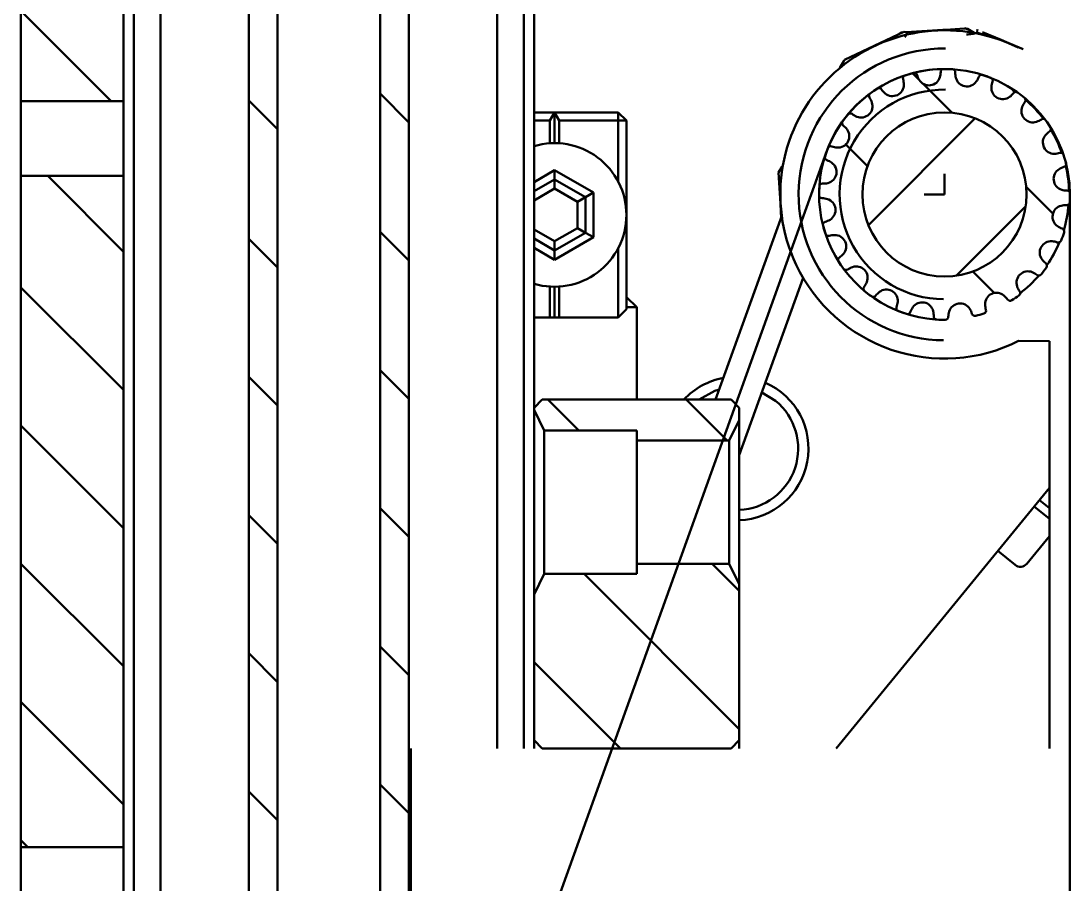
# Model space of a CAD drawing. Header units: millimetres. Extents: x -1615 to 4166, y 5 to 3174.
# Drawn here: x 724.51 to 758.58, y 2771.35 to 2799.39 of the extents above; entities that cross this region are included whole.
import ezdxf

# ---------------------------------------------------------------- set-up
doc = ezdxf.new("R2010")
doc.units = ezdxf.units.MM
doc.header["$LTSCALE"] = 0.25
doc.layers.add('Net dam', color=7, linetype='Continuous', lineweight=50)
pattern_1 = [(135.0000000000002, (54.75876342284892, 2077.517399067075), (-2.245064030267281, -2.245064030267296), [])]
pattern_2 = [(45, (54.75876342284892, 2077.517399067075), (-2.245064030267288, 2.245064030267288), [])]

msp = doc.modelspace()

# ---------------------------------------------------------------- hatches: boundary and pattern name
at = {"layer": 'Net dam'}
h = msp.add_hatch(dxfattribs=at)
h.set_pattern_fill('ANSI31', color=256, angle=90.0000000000002, style=0)
h.set_pattern_definition(pattern_1)
h.paths.add_polyline_path([(724.5064238710263, 2796.779904980388), (727.8397572043591, 2796.779904980388), (727.8397572043591, 2805.874745978173), (724.5064238710263, 2805.874745978173)], flags=0)
h = msp.add_hatch(dxfattribs=at)
h.set_pattern_fill('ANSI31', color=256, angle=90.0000000000002, style=0)
h.set_pattern_definition(pattern_1)
h.paths.add_polyline_path([(731.9064238710241, 2800.419797780767), (731.9064238710242, 2560.419797780767), (732.8397572043575, 2560.419797780767), (732.8397572043575, 2800.419797780767)], flags=0)
h = msp.add_hatch(dxfattribs=at)
h.set_pattern_fill('ANSI31', color=256, angle=90.0000000000002, style=0)
h.set_pattern_definition(pattern_1)
h.paths.add_polyline_path([(736.1730905376909, 2800.419797780767), (736.1730905376909, 2560.419797780767), (737.1064238710242, 2560.419797780767), (737.106423871024, 2800.419797780767)], flags=0)
h = msp.add_hatch(dxfattribs=at)
h.set_pattern_fill('ANSI31', color=256, style=0)
h.set_pattern_definition(pattern_2)
edge = h.paths.add_edge_path()
edge.add_line((754.527224969262, 2797.160991321133), (754.5373465960638, 2797.16091450825))
edge.add_arc((754.5064238710174, 2793.753131114096), 3.407923689931198, 89.48010398396727, 89.65027898288534)
edge = h.paths.add_edge_path()
edge.add_arc((974.1229410615323, 2792.086464456884), 4.741217569210092, 269.6263257109176, 449.6262906596586)
edge.add_arc((974.1229425115325, 2792.086464447427), 4.74121756921023, -90.37369181472559, 89.62630818527441, ccw=False)
h.paths.add_polyline_path([(854.4487807847754, 2788.253318575551), (854.4609827286333, 2788.572411733408), (854.4783001052296, 2789.07087065436), (854.493973519088, 2789.570980484764), (854.508037948141, 2790.072706098847), (854.5205283703197, 2790.576012371044), (854.531479763552, 2791.080864175391), (854.5409271057697, 2791.587226386169), (854.5489053749027, 2792.095063877838), (854.5554495488827, 2792.604341524515), (854.5605946056405, 2793.115024200431), (854.5643755231052, 2793.627076780037), (854.5668272792088, 2794.140464137437), (854.567984851881, 2794.655151146991), (854.5678832190523, 2795.171102682837), (854.566557358654, 2795.688283619388), (854.5640422486165, 2796.206658830757), (854.5603728668692, 2796.726193191448), (854.5555841913434, 2797.246851575537), (854.550086558855, 2797.735252566683), (793.0970038214023, 2798.201619146012), (793.1315732130631, 2797.51918417766), (793.1952210432557, 2796.453645549635), (793.2688506519688, 2795.390904598822), (793.3529072569298, 2794.331086110171), (793.4478360758703, 2793.27431486856), (793.5540823265192, 2792.220715658977), (793.6720912266035, 2791.170413266335), (793.8023079938512, 2790.123532475521), (793.9451778459974, 2789.080198071501), (794.0004051005305, 2788.712060447205)])
edge = h.paths.add_edge_path()
edge.add_line((974.1021414132879, 2788.678604240391), (974.0920197864871, 2788.678681053274))
edge.add_arc((974.122942511533, 2792.086464447427), 3.407923689930739, 269.4801039839749, 269.6502789828757)
h.paths.add_polyline_path([(854.4944031167381, 2789.586305681651), (854.5080379481415, 2790.072706098893), (854.52052837032, 2790.576012371011), (854.5314797635517, 2791.080864175343), (854.5409271057686, 2791.587226386177), (854.5489053749031, 2792.095063877814), (854.5554495488835, 2792.604341524503), (854.5605946056402, 2793.115024200472), (854.5643755231055, 2793.627076780002), (854.5668272792085, 2794.14046413742), (854.5679848518806, 2794.655151146933), (854.5678832190522, 2795.171102682862), (854.5665573586542, 2795.68828361935), (854.5640422486165, 2796.206658830806), (854.5626638321468, 2796.401823784599), (793.170486642731, 2796.867728152583), (793.1952210432557, 2796.453645549598), (793.268850651968, 2795.390904598807), (793.3529072569296, 2794.331086110167), (793.4478360758686, 2793.274314868586), (793.554082326518, 2792.220715659008), (793.6720912266019, 2791.170413266321), (793.8118493237107, 2790.046824727673)])
h = msp.add_hatch(dxfattribs=at)
h.set_pattern_fill('ANSI31', color=256, angle=90.0000000000002, style=0)
h.set_pattern_definition(pattern_1)
edge = h.paths.add_edge_path(flags=0)
edge.add_arc((754.5064238710175, 2793.753131114096), 4.074802067318354, 212.3910605271761, 216.3387024695949)
edge.add_arc((751.304608708097, 2791.397832590161), 0.09999999999999999, 216.3387024696152, 304.2965526326734)
edge.add_arc((751.7366072379677, 2790.764464570786), 0.6666666666666666, 109.2968894706579, 124.29655263268569, ccw=False)
edge.add_arc((751.6385698356488, 2791.044464175889), 0.3700000000000001, -22.56712648383359, 109.2968894878203, ccw=False)
edge.add_arc((751.3646187709345, 2791.158314627152), 0.6666666666666666, 322.4332103640812, 337.43287353011755, ccw=False)
edge.add_arc((751.9723118670184, 2790.690888826891), 0.1, 142.4332103641505, 230.391060527124)
edge.add_arc((754.5064238710175, 2793.753131114096), 4.074802067318354, 230.3910605271769, 234.338702469594)
edge.add_arc((752.1891439670715, 2790.523693806897), 0.1, 234.3387024696056, 322.2965526327065)
edge.add_arc((752.7957204656155, 2790.054819912133), 0.6666666666666666, 127.2968894706664, 142.2965526326919, ccw=False)
edge.add_arc((752.6159567189046, 2790.290820137725), 0.37, -4.567126483855418, 127.2968894878544, ccw=False)
edge.add_arc((752.3202320494041, 2790.314442816659), 0.6666666666666666, 340.4332103640914, 355.43287353012704, ccw=False)
edge.add_arc((753.0426250442323, 2790.05768195749), 0.09999999999999999, 160.4332103641096, 248.391060527149)
edge.add_arc((754.5064238710175, 2793.753131114096), 4.074802067318354, 248.391060527177, 252.3387024695944)
edge.add_arc((753.3005107284827, 2789.965674848075), 0.09999999999999999, 252.3387024696089, 340.2965526327226)
edge.add_arc((754.0222892617556, 2789.707191721577), 0.6666666666666666, 145.2968894706676, 160.2965526326829, ccw=False)
edge.add_arc((753.7783956986681, 2789.876091221267), 0.37, 13.432873516171298, 145.2968894878348, ccw=False)
edge.add_arc((753.4898450154674, 2789.807173775468), 0.6666666666666666, -1.566789635912528, 13.432873530130905, ccw=False)
edge.add_arc((754.2562250494981, 2789.786211399246), 0.1, 178.4332103641153, 266.391060527162)
edge.add_arc((754.5064238710175, 2793.753131114096), 4.074802067318354, 266.3910605271775, 270.3387024695936)
edge.add_arc((754.5299206703761, 2789.778398497331), 0.1, 270.338702469578, 358.2965526327738)
edge.add_arc((755.2962485266144, 2789.755608268479), 0.6666666666666666, 163.2968894706659, 178.296552632685, ccw=False)
edge.add_arc((755.012099148412, 2789.840873982445), 0.3700000000000001, 31.43287351614481, 163.2968894878545, ccw=False)
edge.add_arc((754.7589678028332, 2789.686162531684), 0.6666666666666666, 16.433210364097818, 31.432873530126926, ccw=False)
edge.add_arc((755.4943162586518, 2789.903050581845), 0.09999999999999999, 196.4332103640459, 284.3910605271799)
edge.add_arc((754.5064238710175, 2793.753131114096), 4.074802067318354, 284.3910605271765, 288.3387024695937)
edge.add_arc((755.7570305818365, 2789.980196668706), 0.1, 288.3387024695713, 376.296552632622)
edge.add_arc((756.4928942511513, 2790.195330203888), 0.6666666666666666, 181.2968894706564, 196.2965526326855, ccw=False)
edge.add_arc((756.1963035787575, 2790.188615729968), 0.37, 49.43287351616368, 181.2968894878488, ccw=False)
edge.add_arc((756.0033698305758, 2789.963254508983), 0.6666666666666666, 34.43321036407849, 49.432873530118, ccw=False)
edge.add_arc((756.6357056778531, 2790.396762472031), 0.09999999999999999, 214.4332103640915, 302.3910605270985)
edge.add_arc((754.5064238710175, 2793.753131114096), 4.074802067318354, 302.3910605271774, 306.3387024695949)
edge.add_arc((756.8617223949526, 2790.551315951176), 0.1, 306.3387024696153, 394.2965526326734)
edge.add_arc((757.4950904143278, 2790.983314481046), 0.6666666666666666, 199.2968894706619, 214.2965526326839, ccw=False)
edge.add_arc((757.2150908092251, 2790.885277078727), 0.3700000000000001, 67.43287351616641, 199.2968894878435, ccw=False)
edge.add_arc((757.1012403579613, 2790.611326014013), 0.6666666666666666, 52.43321036409168, 67.43287353013102, ccw=False)
edge.add_arc((757.5686661582224, 2791.219019110097), 0.1, 232.4332103640878, 320.3910605271241)
edge.add_arc((754.5064238710175, 2793.753131114096), 4.074802067318354, 320.3910605271769, 324.3387024695927)
edge.add_arc((757.7358611782162, 2791.43585121015), 0.09999999999999999, 324.3387024695527, 412.2965526326784)
edge.add_arc((758.204735072981, 2792.042427708694), 0.6666666666666666, 217.2968894706554, 232.2965526326832, ccw=False)
edge.add_arc((757.9687348473888, 2791.862663961983), 0.37, 85.43287351614322, 217.2968894878586, ccw=False)
edge.add_arc((757.9451121684549, 2791.566939292483), 0.6666666666666666, 70.43321036409048, 85.43287353011573, ccw=False)
edge.add_arc((758.2018730276235, 2792.289332287311), 0.09999999999999999, 250.4332103640886, 338.3910605272096)
edge.add_arc((754.5064238710175, 2793.753131114096), 4.074802067318354, 338.3910605271764, 342.3387024695929)
edge.add_arc((758.2938801370384, 2792.547217971561), 0.09999999999999999, 342.3387024695469, 430.296552632784)
edge.add_arc((758.5523632635364, 2793.268996504834), 0.6666666666666666, 235.29688947066842, 250.2965526326837, ccw=False)
edge.add_arc((758.3834637638462, 2793.025102941747), 0.37, 103.43287351615407, 235.29688948783559, ccw=False)
edge.add_arc((758.4523812096452, 2792.736552258546), 0.6666666666666666, 88.43321036407792, 103.43287353010959, ccw=False)
edge.add_arc((758.4733435858678, 2793.502932292577), 0.09999999999999999, 268.4332103641161, 356.3910605271011)
edge.add_arc((754.5064238710175, 2793.753131114096), 4.074802067318354, 356.3910605271759, 360.3387024695936)
edge.add_arc((758.4811564877829, 2793.776627913455), 0.1, 0.3387024695768332, 88.29655263270789)
edge.add_arc((758.5039467166349, 2794.542955769693), 0.6666666666666666, 253.2968894706695, 268.2965526326858, ccw=False)
edge.add_arc((758.4186810026682, 2794.25880639149), 0.3700000000000001, 121.43287351615979, 253.2968894878435, ccw=False)
edge.add_arc((758.5733924534294, 2794.005675045912), 0.6666666666666666, 106.43321036408841, 121.43287353011851, ccw=False)
edge.add_arc((758.3565044032678, 2794.741023501731), 0.09999999999999999, 286.4332103641084, 374.3910605272269)
edge.add_arc((754.5064238710175, 2793.753131114096), 4.074802067318354, 14.39106052717719, 18.3387024695919)
edge.add_arc((758.2793583164079, 2795.003737824915), 0.1, 18.33870246959097, 106.2965526325847)
edge.add_arc((758.0642247812249, 2795.73960149423), 0.6666666666666666, 271.2968894706759, 286.29655263270706, ccw=False)
edge.add_arc((758.070939255146, 2795.443010821836), 0.37, 139.4328735161618, 271.2968894878492, ccw=False)
edge.add_arc((758.2963004761306, 2795.250077073654), 0.6666666666666666, 124.433210364073, 139.432873530118, ccw=False)
edge.add_arc((757.8627925130827, 2795.882412920932), 0.09999999999999999, 304.4332103640577, 392.3910605271885)
edge.add_arc((754.5064238710175, 2793.753131114096), 4.074802067318354, 32.39106052717663, 36.33870246959282)
edge.add_arc((757.7082390339381, 2796.108429638031), 0.1, 36.33870246961443, 124.2965526326897)
edge.add_arc((757.2762405040673, 2796.741797657406), 0.6666666666666666, 289.29688947066194, 304.2965526326839, ccw=False)
edge.add_arc((757.3742779063863, 2796.461798052303), 0.3700000000000001, 157.4328735161502, 289.2968894878327, ccw=False)
edge.add_arc((757.6482289711005, 2796.34794760104), 0.6666666666666666, 142.4332103640899, 157.432873530122, ccw=False)
edge.add_arc((757.0405358750166, 2796.815373401301), 0.1, 322.4332103640481, 410.3910605271328)
edge.add_arc((754.5064238710175, 2793.753131114096), 4.074802067318354, 50.3910605271763, 54.33870246959187)
edge.add_arc((756.8237037749635, 2796.982568421295), 0.09999999999999999, 54.33870246949896, 142.296552632769)
edge.add_arc((756.2171272764194, 2797.451442316059), 0.6666666666666666, 307.29688947066313, 322.2965526326832, ccw=False)
edge.add_arc((756.3968910231306, 2797.215442090467), 0.37, 175.432873516165, 307.2968894878199, ccw=False)
edge.add_arc((756.692615692631, 2797.191819411533), 0.6666666666666666, 160.4332103640814, 175.4328735301173, ccw=False)
edge.add_arc((755.9702226978028, 2797.448580270702), 0.1, 340.433210364049, 428.3910605271249)
edge.add_arc((754.5064238710175, 2793.753131114096), 4.074802067318354, 68.39106052717555, 72.33870246959357)
edge.add_arc((755.7123370135523, 2797.540587380117), 0.09999999999999999, 72.33870246954608, 160.2965526327612)
edge.add_arc((754.9905584802796, 2797.799070506615), 0.6666666666666666, 325.2968894706573, 340.2965526326804, ccw=False)
edge.add_arc((755.2344520433668, 2797.630171006925), 0.37, 193.432873516159, 325.29688948784565, ccw=False)
edge.add_arc((755.5230027265678, 2797.699088452724), 0.6666666666666666, 178.433210364078, 193.4328735301081, ccw=False)
edge.add_arc((754.756622692537, 2797.720050828946), 0.09999999999999999, 358.4332103641162, 446.3910605271012)
edge.add_arc((754.5064238710175, 2793.753131114096), 4.074802067318354, 86.39106052717507, 90.33870246959434)
edge.add_arc((754.482927071659, 2797.727863730861), 0.1, 90.3387024696416, 178.2965526327118)
edge.add_arc((753.7165992154207, 2797.750653959713), 0.6666666666666666, 343.2968894706695, 358.29655263267546, ccw=False)
edge.add_arc((754.0007485936233, 2797.665388245747), 0.3700000000000001, 211.4328735161514, 343.2968894878385, ccw=False)
edge.add_arc((754.2538799392019, 2797.820099696508), 0.6666666666666666, 196.4332103640959, 211.4328735301193, ccw=False)
edge.add_arc((753.5185314833832, 2797.603211646346), 0.1, 16.43321036404513, 104.3910605270999)
edge.add_arc((754.5064238710175, 2793.753131114096), 4.074802067318354, 104.3910605271757, 108.3387024695934)
edge.add_arc((753.2558171601985, 2797.526065559487), 0.1, 108.3387024695291, 196.2965526326846)
edge.add_arc((752.5199534908837, 2797.310932024303), 0.6666666666666666, 1.2968894706651213, 16.2965526326941, ccw=False)
edge.add_arc((752.8165441632776, 2797.317646498224), 0.37, -130.56712648387452, 1.2968894878479773, ccw=False)
edge.add_arc((753.0094779114593, 2797.543007719209), 0.6666666666666666, 214.4332103640874, 229.4328735301039, ccw=False)
edge.add_arc((752.3771420641822, 2797.109499756161), 0.09999999999999999, 34.43321036411064, 122.3910605272078)
edge.add_arc((754.5064238710175, 2793.753131114096), 4.074802067318354, 122.3910605271766, 126.3387024695951)
edge.add_arc((752.1511253470826, 2796.954946277016), 0.1, 126.3387024697055, 214.2965526326905)
edge.add_arc((751.5177573277072, 2796.522947747146), 0.6666666666666666, 19.296889470657902, 34.29655263267762, ccw=False)
edge.add_arc((751.7977569328099, 2796.620985149465), 0.3700000000000001, -112.56712648384041, 19.296889487836893, ccw=False)
edge.add_arc((751.9116073840739, 2796.894936214179), 0.6666666666666666, 232.433210364077, 247.43287353011, ccw=False)
edge.add_arc((751.4441815838127, 2796.287243118095), 0.1, 52.4332103640989, 140.3910605271735)
edge.add_arc((754.5064238710175, 2793.753131114096), 4.074802067318354, 140.3910605271773, 144.3387024695919)
edge.add_arc((751.276986563819, 2796.070411018042), 0.1, 144.3387024695369, 232.2965526326269)
edge.add_arc((750.8081126690543, 2795.463834519498), 0.6666666666666666, 37.29688947066052, 52.29655263269012, ccw=False)
edge.add_arc((751.0441128946462, 2795.643598266209), 0.37, -94.56712648383501, 37.2968894878191, ccw=False)
edge.add_arc((751.0677355735801, 2795.939322935709), 0.6666666666666666, 250.4332103641033, 265.43287353012624, ccw=False)
edge.add_arc((750.8109747144115, 2795.216929940882), 0.1, 70.43321036396503, 158.3910605272693)
edge.add_arc((754.5064238710175, 2793.753131114096), 4.074802067318354, 158.3910605271776, 162.3387024695921)
edge.add_arc((750.7189676049968, 2794.959044256631), 0.09999999999999999, 162.3387024695038, 250.2965526326613)
edge.add_arc((750.4604844784986, 2794.237265723358), 0.6666666666666666, 55.29688947066211, 70.29655263268552, ccw=False)
edge.add_arc((750.6293839781889, 2794.481159286445), 0.37, -76.56712648384593, 55.29688948784491, ccw=False)
edge.add_arc((750.5604665323898, 2794.769709969646), 0.6666666666666666, 268.4332103640785, 283.4328735301199, ccw=False)
edge.add_arc((750.5395041561671, 2794.003329935616), 0.1, 88.4332103641153, 176.3910605271612)
edge.add_arc((754.5064238710175, 2793.753131114096), 4.074802067318354, 176.3910605271767, 180.3387024695967)
edge.add_arc((750.5316912542521, 2793.729634314737), 0.1, 180.3387024696432, 268.2965526327738)
edge.add_arc((750.5089010254002, 2792.963306458499), 0.6666666666666666, 73.2968894706687, 88.29655263268472, ccw=False)
edge.add_arc((750.5941667393669, 2793.247455836702), 0.3700000000000001, -58.567126483840184, 73.29688948784269, ccw=False)
edge.add_arc((750.4394552886057, 2793.50058718228), 0.6666666666666666, 286.4332103640771, 301.4328735301244, ccw=False)
edge.add_arc((750.6563433387673, 2792.765238726462), 0.09999999999999999, 106.4332103641885, 194.3910605271638)
edge.add_arc((754.5064238710175, 2793.753131114096), 4.074802067318354, 194.391060527178, 198.3387024695942)
edge.add_arc((750.7334894256271, 2792.502524403277), 0.1, 198.3387024695504, 286.2965526327471)
edge.add_arc((750.9486229608101, 2791.766660733962), 0.6666666666666666, 91.2968894706749, 106.29655263268481, ccw=False)
edge.add_arc((750.9419084868892, 2792.063251406356), 0.37, -40.56712648386309, 91.29688948788322, ccw=False)
edge.add_arc((750.7165472659044, 2792.256185154538), 0.6666666666666666, 304.43321036409293, 319.4328735301177, ccw=False)
edge.add_arc((751.1500552289524, 2791.623849307261), 0.09999999999999999, 124.4332103640201, 212.3910605271334)
edge = h.paths.add_edge_path(flags=0)
edge.add_arc((754.5064238710261, 2793.7531311141), 2.666666666666667, 0, 360)
h = msp.add_hatch(dxfattribs=at)
h.set_pattern_fill('ANSI31', color=256, style=0)
h.set_pattern_definition(pattern_2)
edge = h.paths.add_edge_path(flags=0)
edge.add_arc((754.5064238710261, 2793.7531311141), 2.666666666666667, 0, 360)
h = msp.add_hatch(dxfattribs=at)
h.set_pattern_fill('ANSI31', color=256, angle=90.0000000000002, style=0)
h.set_pattern_definition(pattern_1)
h.paths.add_polyline_path([(724.5064238710262, 2772.54553559519), (727.839757204359, 2772.54553559519), (727.8397572043591, 2794.356468041869), (724.5064238710263, 2794.356468041869)], flags=0)
h = msp.add_hatch(dxfattribs=at)
h.set_pattern_fill('ANSI31', color=256, angle=90.0000000000002, style=0)
h.set_pattern_definition(pattern_1)
h.paths.add_polyline_path([(741.1730905376908, 2786.819797780835), (741.1730905376908, 2786.753131114097), (741.4982455967237, 2786.086464447434), (744.506423871024, 2786.086464447434), (744.506423871024, 2785.753131114101), (747.5146021453251, 2785.753131114101), (747.8397572043575, 2786.419797780726), (747.8397572043575, 2786.819797780797), (747.5730905377577, 2787.086464447434), (741.4397572043284, 2787.086464447434)], flags=0)
h = msp.add_hatch(dxfattribs=at)
h.set_pattern_fill('ANSI31', color=256, angle=90.0000000000002, style=0)
h.set_pattern_definition(pattern_1)
h.paths.add_polyline_path([(744.506423871024, 2781.419797780767), (741.4982455967237, 2781.419797780767), (741.1730905376908, 2780.753131114104), (741.1730905376908, 2776.0197977807), (741.4397572043284, 2775.753131114101), (747.5730905377577, 2775.753131114101), (747.8397572043575, 2776.019797780738), (747.8397572043575, 2781.086464447475), (747.5146021453251, 2781.753131114101), (744.506423871024, 2781.753131114101)], flags=0)

# ---------------------------------------------------------------- linework, layer by layer
for p, q in [((724.5064238710265, 2796.779904980388), (724.5064238710265, 2805.874745978173)), ((727.8397572043592, 2796.779904980388), (727.8397572043592, 2805.874745978173)), ((728.173090537691, 2800.419797780767), (728.173090537691, 2560.419797780767)), ((729.0397572043577, 2800.419797780767), (729.0397572043577, 2560.419797780767)), ((731.9064238710243, 2560.419797780767), (731.9064238710243, 2800.419797780767)), ((732.8397572043576, 2560.419797780767), (732.8397572043576, 2800.419797780767)), ((736.173090537691, 2800.419797780767), (736.173090537691, 2560.419797780767)), ((737.1064238710242, 2800.419797780767), (737.1064238710243, 2560.419797780767)), ((739.973090537691, 2800.419797780767), (739.973090537691, 2775.753131114101)), ((740.8397572043576, 2800.419797780767), (740.8397572043576, 2775.753131114101)), ((741.173090537691, 2800.419797780767), (741.173090537691, 2786.819797780835)), ((753.1831014592811, 2799.034449024311), (751.2569504742949, 2798.121291662799)), ((753.299775460046, 2799.014641527352), (753.1831014592811, 2799.034449024311)), ((754.4534406832191, 2799.100451340591), (753.2608975126946, 2799.021241753785)), ((754.4534406832191, 2799.100451340591), (754.6980243357041, 2799.116696765113)), ((754.6980243357041, 2799.116696765113), (755.1566592433549, 2799.14715963004)), ((755.1566592433549, 2799.14715963004), (755.1881351429764, 2799.149250282269)), ((755.2936976857891, 2799.102148197795), (755.1774737642841, 2799.160029219162)), ((755.4680593325432, 2798.999053500532), (755.2504952761531, 2799.130814739045)), ((755.5593065080649, 2799.094941596289), (755.5455603418256, 2799.091881123901)), ((755.5995146926882, 2799.078329326923), (755.5463867087075, 2799.088169482333)), ((755.5771179051133, 2799.042615999555), (755.5547987867906, 2798.988595010038)), ((755.5995146926882, 2799.078329326923), (755.5593065080649, 2799.094941596289)), ((753.0882567720257, 2799.009774829929), (753.0267598945161, 2798.960329990079)), ((753.1380286198483, 2799.013080712347), (753.0882567720257, 2799.009774829929)), ((753.2151232549522, 2798.863917006765), (753.3124852488818, 2799.005809624945)), ((753.2982801152151, 2799.005833354149), (753.3111212308412, 2799.006742933847)), ((755.7380812861501, 2799.021079650051), (756.3411120525041, 2798.771933620943)), ((756.3411120525041, 2798.771933620943), (756.6005775141477, 2798.664733801249)), ((757.0589228040849, 2798.475365504679), (756.6005775141477, 2798.664733801249)), ((751.2360045639355, 2798.086430201467), (751.1102337340875, 2797.865349128725)), ((751.2569504742949, 2798.121291662799), (751.237293984902, 2798.085696662666)), ((751.2855314956521, 2798.147526110322), (751.2726993393949, 2798.128757947653)), ((724.5064238710265, 2794.356468041869), (724.5064238710265, 2796.779904980388)), ((727.8397572043592, 2796.779904980388), (724.5064238710265, 2796.779904980388)), ((727.8397572043592, 2794.356468041869), (727.8397572043592, 2796.779904980388)), ((741.1730905376919, 2796.419797780766), (741.8397572043604, 2796.419797780766)), ((741.8397572043604, 2796.419797780766), (741.6857971325765, 2796.153131114128)), ((741.8397572043604, 2796.419797780766), (741.8397572043604, 2795.419797780766)), ((741.9937172761443, 2796.153131114128), (741.8397572043604, 2796.419797780766)), ((741.8397572043604, 2796.419797780766), (743.906423871056, 2796.419797780766)), ((743.906423871056, 2796.153131114128), (743.906423871056, 2796.419797780766)), ((744.1730905376936, 2796.153131114128), (743.906423871056, 2796.419797780766)), ((741.6857971325765, 2796.153131114128), (741.1730905376913, 2796.153131114128)), ((741.6857971325765, 2796.153131114128), (741.6857971325765, 2795.414712875058)), ((741.9937172761443, 2796.153131114128), (741.9937172761443, 2795.414712875058)), ((743.906423871056, 2796.153131114128), (741.9937172761443, 2796.153131114128)), ((743.906423871056, 2794.169669567995), (743.906423871056, 2796.153131114128)), ((743.906423871056, 2796.153131114128), (744.1730905376936, 2796.153131114128)), ((744.1730905376936, 2796.153131114128), (744.1730905376935, 2790.019797780737)), ((750.6718016189778, 2795.131421385355), (730.535282847647, 2739.108430750236)), ((749.2274821194453, 2794.660245025381), (749.1083941339879, 2794.463607034758)), ((749.2351651118911, 2794.655592048153), (749.2390007785178, 2794.655529224631)), ((724.5064238710265, 2794.356468041869), (727.8397572043592, 2794.356468041869)), ((724.5064238710263, 2772.54553559519), (724.5064238710265, 2794.356468041869)), ((727.8397572043591, 2772.54553559519), (727.8397572043592, 2794.356468041869)), ((741.1730905376913, 2794.156486946272), (741.8397572043602, 2794.541387125733)), ((741.8397572043602, 2794.541387125733), (743.0997572043104, 2793.813925786583)), ((741.8397572043602, 2794.241164985812), (741.8397572043602, 2794.541387125733)), ((749.1083941339879, 2794.463607034758), (749.1751122427582, 2793.459129820693)), ((754.5064238710333, 2793.753131114101), (754.5064238710333, 2794.419797780767)), ((741.8397572043602, 2794.241164985812), (741.1730905376913, 2793.856264806351)), ((741.8397572043602, 2793.940942845891), (741.1730905376913, 2793.55604266643)), ((742.8397572043602, 2793.663814716622), (741.8397572043602, 2794.241164985812)), ((741.8397572043602, 2794.241164985812), (741.8397572043602, 2793.940942845891)), ((742.57975720441, 2793.513703646662), (741.8397572043602, 2793.940942845891)), ((742.8397572043602, 2793.663814716622), (742.57975720441, 2793.513703646662)), ((742.8397572043602, 2793.663814716622), (743.0997572043104, 2793.813925786583)), ((742.8397572043602, 2792.509114178243), (742.8397572043602, 2793.663814716622)), ((743.0997572043104, 2793.813925786583), (743.0997572043104, 2792.359003108282)), ((754.5064238710333, 2793.753131114101), (753.8397572043668, 2793.753131114101)), ((758.581225938352, 2737.593621707649), (758.581225938352, 2793.753131114092)), ((742.57975720441, 2792.659225248203), (742.57975720441, 2793.513703646662)), ((749.1937181045264, 2793.179008509408), (749.1751122427582, 2793.459129820693)), ((747.0719698475514, 2787.086464447434), (749.2185189424005, 2793.058504659755)), ((749.1937181045264, 2793.179008509408), (749.2130797508241, 2793.043371965658)), ((749.2045962874953, 2793.015231581224), (749.1937181045264, 2793.179008509408)), ((741.1730905376913, 2792.616886228435), (741.8397572043602, 2792.231986048974)), ((741.8397572043602, 2792.231986048974), (742.57975720441, 2792.659225248203)), ((742.8397572043602, 2792.509114178243), (742.57975720441, 2792.659225248203)), ((741.1730905376913, 2792.316664088514), (741.8397572043602, 2791.931763909053)), ((741.8397572043602, 2791.931763909053), (742.8397572043602, 2792.509114178243)), ((743.0997572043104, 2792.359003108282), (741.8397572043602, 2791.631541769132)), ((741.8397572043602, 2792.231986048974), (741.8397572043602, 2791.931763909053)), ((743.0997572043104, 2792.359003108282), (742.8397572043602, 2792.509114178243)), ((741.8397572043602, 2791.631541769132), (741.1730905376913, 2792.016441948593)), ((741.8397572043602, 2791.631541769132), (741.8397572043602, 2791.931763909053)), ((743.9064238710558, 2789.753131114099), (743.9064238710558, 2792.00325932687)), ((747.8397572043576, 2785.28077073127), (749.9116873674255, 2791.045209234286)), ((741.6857971325763, 2790.758216019807), (741.6857971325763, 2789.753131114099)), ((741.8397572043602, 2790.753131114099), (741.8397572043602, 2789.753131114099)), ((741.9937172761441, 2790.758216019807), (741.9937172761441, 2789.753131114099)), ((744.506423871025, 2790.086464447434), (744.1730905376917, 2790.419797780767)), ((743.9064238710558, 2789.753131114099), (744.1730905376935, 2790.019797780737)), ((744.506423871025, 2790.086464447434), (744.1730905376936, 2790.086464447434)), ((744.506423871025, 2787.086464447434), (744.506423871025, 2790.086464447434)), ((741.1730905376913, 2789.753131114099), (741.6857971325763, 2789.753131114099)), ((741.6857971325763, 2789.753131114099), (741.8397572043602, 2789.753131114099)), ((741.8397572043602, 2789.753131114099), (741.9937172761441, 2789.753131114099)), ((741.9937172761441, 2789.753131114099), (743.9064238710558, 2789.753131114099)), ((756.9122804731775, 2788.993267833204), (757.914387307633, 2788.985662858552)), ((757.914387307633, 2788.985916727965), (757.914387307633, 2775.753131114101)), ((749.0183630221273, 2787.045501187672), (748.5731511431376, 2787.321189049386)), ((741.4397572043285, 2787.086464447434), (741.1730905376909, 2786.819797780835)), ((741.1730905376909, 2786.819797780835), (741.1730905376909, 2786.753131114097)), ((747.5730905377579, 2787.086464447434), (741.4397572043285, 2787.086464447434)), ((747.8397572043576, 2786.819797780797), (747.5730905377579, 2787.086464447434)), ((747.8397572043576, 2786.819797780797), (747.8397572043576, 2786.419797780726)), ((741.1730905376909, 2786.753131114097), (741.4982455967238, 2786.086464447434)), ((741.1730905376909, 2785.360060553186), (741.1730905376909, 2786.753131114097)), ((747.5146021453253, 2785.753131114101), (747.8397572043576, 2786.419797780726)), ((747.8397572043576, 2786.419797780726), (747.8397572043576, 2781.086464447475)), ((741.4982455967238, 2786.086464447434), (741.4982455967238, 2781.419797780767)), ((744.5064238710243, 2786.086464447434), (741.4982455967238, 2786.086464447434)), ((744.5064238710243, 2785.753131114101), (744.5064238710243, 2786.086464447434)), ((747.5146021453253, 2785.753131114101), (744.5064238710243, 2785.753131114101)), ((744.5064238710243, 2785.753131114101), (744.5064238710243, 2781.753131114101)), ((747.5146021453253, 2781.753131114101), (747.5146021453253, 2785.753131114101)), ((741.1730905376909, 2785.360060553186), (741.1730905376909, 2782.146201675014)), ((757.914387307633, 2784.214716055145), (750.9912723558692, 2775.753131114101)), ((757.5920321573478, 2783.820726427019), (757.914387307633, 2783.556981304041)), ((757.914387307633, 2783.212431718574), (757.4231687466402, 2783.614337813931)), ((757.1754038907004, 2781.749757001002), (757.914387307633, 2782.652958955031)), ((741.1730905376909, 2780.753131114104), (741.1730905376909, 2782.146201675014)), ((756.8001518668442, 2781.712231798616), (756.2411248714933, 2782.169617522085)), ((744.5064238710243, 2781.419797780767), (744.5064238710243, 2781.753131114101)), ((744.5064238710243, 2781.753131114101), (747.5146021453253, 2781.753131114101)), ((747.8397572043576, 2781.086464447475), (747.5146021453253, 2781.753131114101)), ((741.4982455967238, 2781.419797780767), (741.1730905376909, 2780.753131114104)), ((741.4982455967238, 2781.419797780767), (744.5064238710243, 2781.419797780767)), ((747.8397572043576, 2781.086464447475), (747.8397572043576, 2776.019797780738)), ((741.1730905376909, 2780.753131114104), (741.1730905376909, 2776.0197977807)), ((741.1730905376909, 2776.0197977807), (741.4397572043285, 2775.753131114101)), ((741.1730905376909, 2775.753131114101), (741.1730905376909, 2776.0197977807)), ((747.5730905377579, 2775.753131114101), (747.8397572043576, 2776.019797780738)), ((747.8397572043576, 2776.019797780738), (747.8397572043576, 2775.753131114101)), ((737.173090537691, 2770.419797780767), (737.173090537691, 2775.753131114101)), ((747.5730905377579, 2775.753131114101), (741.4397572043285, 2775.753131114101)), ((724.5064238710262, 2770.12209865667), (724.5064238710263, 2772.54553559519)), ((727.8397572043591, 2772.54553559519), (724.5064238710263, 2772.54553559519)), ((727.839757204359, 2770.12209865667), (727.8397572043591, 2772.54553559519))]:
    msp.add_line(p, q, dxfattribs=at)
at = {"layer": 'Net dam', "flags": 128}
for points in [[(756.7097560545448, 2797.144428123468), (756.7169259044252, 2797.139759064881), (756.8047804925469, 2797.080761646023)], [(747.190880443466, 2787.41729259489), (747.044591866761, 2787.368343914467), (746.5371993533278, 2787.086464447434)]]:
    msp.add_lwpolyline(points, dxfattribs=at)
at = {"layer": 'Net dam'}
msp.add_circle((754.5064238710263, 2793.7531311141), 2.666666666666762, dxfattribs=at)
for centre, radius, start, end in [((754.5064238710263, 2793.7531311141), 5.333333333314347, 63.413154619034, 205.364881498397), ((754.5064238710177, 2793.753131114096), 4.741217569209662, 89.6263081852697, 269.6263081852697), ((754.5064238710333, 2793.753131114101), 4.074802067318381, 89.56519148342028, 269.5651914834268), ((754.5064238710174, 2793.753131114096), 4.074802067318382, 89.56519148342028, 269.5651914834268), ((754.5064238710336, 2793.753131114091), 4.074802067318387, 0, 160.2298818179194), ((754.5064238710177, 2793.753131114096), 4.074802067318373, 104.3910605271756, 108.3387024695889), ((753.5185314833833, 2797.603211646346), 0.1000000000000368, 16.43321036405066, 104.3910605270997), ((753.7165992154208, 2797.750653959713), 0.6666666666667772, 343.2968894706707, 358.2965526326692), ((754.4829270716591, 2797.727863730861), 0.100000000000121, 90.33870246964204, 178.2965526327215), ((754.5064238710177, 2793.753131114096), 4.074802067318354, 86.39106052717749, 90.33870246959644), ((754.7566226925372, 2797.720050828946), 0.1000000000000437, 358.4332103641144, 86.39106052716448), ((755.5230027265679, 2797.699088452724), 0.6666666666667614, 178.4332103640884, 193.4328735301096), ((752.8165441632779, 2797.317646498224), 0.3699999999999894, 229.4328735161297, 1.296889487850526), ((753.2558171601987, 2797.526065559486), 0.1000000000001432, 108.3387024695704, 196.2965526326157), ((752.5199534908838, 2797.310932024303), 0.6666666666667571, 1.296889470675912, 16.29655263269624), ((754.253879939202, 2797.820099696508), 0.6666666666666512, 196.4332103641043, 211.4328735301194), ((754.0007485936234, 2797.665388245747), 0.3700000000000409, 211.4328735161584, 343.2968894878618), ((755.234452043367, 2797.630171006925), 0.3700000000000355, 193.4328735161542, 325.2968894878419), ((754.9905584802797, 2797.799070506615), 0.666666666666664, 325.2968894706621, 340.2965526326907), ((755.7123370135524, 2797.540587380117), 0.1000000000000017, 72.33870246948007, 160.2965526326929), ((754.5064238710177, 2793.753131114096), 4.074802067318304, 68.39106052717844, 72.33870246959516), ((755.970222697803, 2797.448580270702), 0.09999999999992903, 340.4332103640872, 68.39106052726676), ((756.6926156926311, 2797.191819411533), 0.6666666666667463, 160.4332103640872, 175.432873530114), ((754.5064238710177, 2793.753131114096), 3.407923689931312, 89.48010398397076, 269.4801039839708), ((752.1511253470826, 2796.954946277016), 0.09999999999999937, 126.3387024696012, 214.2965526327371), ((754.5064238710177, 2793.753131114096), 4.074802067318304, 122.3910605271722, 126.3387024695959), ((752.3771420641822, 2797.109499756161), 0.1000000000000779, 34.43321036413889, 122.3910605270673), ((753.0094779114594, 2797.543007719209), 0.6666666666666639, 214.4332103640812, 229.4328735301089), ((756.3968910231307, 2797.215442090467), 0.3700000000000037, 175.4328735161561, 307.2968894878372), ((756.2171272764197, 2797.451442316059), 0.6666666666667511, 307.2968894706665, 322.2965526326935), ((756.8237037749636, 2796.982568421295), 0.1000000000000673, 54.33870246949966, 142.2965526327301), ((754.5064238710177, 2793.753131114096), 4.074802067318408, 50.3910605271752, 54.33870246959354), ((751.7977569328101, 2796.620985149465), 0.3700000000000918, 247.4328735161595, 19.29688948784489), ((751.5177573277073, 2796.522947747146), 0.6666666666668094, 19.29688947064748, 34.29655263267939), ((757.6482289711006, 2796.34794760104), 0.6666666666666126, 142.433210364083, 157.4328735301301), ((757.0405358750169, 2796.815373401301), 0.1000000000001052, 322.4332103640504, 50.39106052718022), ((754.5064238710263, 2793.7531311141), 4.044201789806523, 37.36760286850163, 49.36216012834449), ((754.5064238710177, 2793.753131114096), 4.074802067318341, 140.3910605271652, 144.3387024695988), ((751.4441815838128, 2796.287243118095), 0.1000000000000358, 52.43321036410128, 140.3910605271285), ((751.911607384074, 2796.894936214179), 0.6666666666665751, 232.4332103640699, 247.4328735301131), ((757.3742779063864, 2796.461798052303), 0.3700000000001001, 157.432873516163, 289.2968894878221), ((751.276986563819, 2796.070411018042), 0.1000000000000673, 144.3387024695012, 232.2965526326415), ((750.8081126690544, 2795.463834519498), 0.6666666666666324, 37.29688947066769, 52.29655263268834), ((757.2762405040675, 2796.741797657406), 0.6666666666667397, 289.2968894706641, 304.2965526326921), ((757.7082390339382, 2796.108429638031), 0.1000000000000933, 36.33870246961551, 124.2965526326921), ((754.5064238710177, 2793.753131114096), 4.074802067318401, 32.39106052717019, 36.33870246958681), ((751.0441128946464, 2795.643598266209), 0.3700000000000037, 265.4328735161626, 37.29688948783988), ((758.0709392551461, 2795.443010821836), 0.3700000000001005, 139.4328735161424, 271.296889487831), ((758.2963004761308, 2795.250077073654), 0.6666666666667281, 124.4332103640939, 139.432873530123), ((757.8627925130828, 2795.882412920932), 0.09999999999997626, 304.4332103640215, 32.39106052710176), ((754.5064238710263, 2793.7531311141), 4.04420178980648, 19.36760286846781, 31.36216012831139), ((741.8397572043602, 2793.086464447432), 2.333333333333356, 0, 106.6015495990808), ((750.8109747144116, 2795.216929940882), 0.1000000000000149, 70.43321036404386, 158.3910605272135), ((751.0677355735803, 2795.939322935709), 0.6666666666665263, 250.4332103640894, 265.4328735301275), ((750.7189676049969, 2794.959044256631), 0.1000000000000755, 162.3387024695788, 250.2965526326639), ((754.5064238710177, 2793.753131114096), 4.074802067318378, 158.3910605271869, 162.3387024696056), ((758.0642247812251, 2795.73960149423), 0.6666666666667544, 271.2968894706563, 286.2965526326838), ((758.279358316408, 2795.003737824915), 0.1000000000001432, 18.3387024695827, 106.296552632665), ((754.5064238710177, 2793.753131114096), 4.074802067318445, 14.39106052717719, 18.33870246958475), ((750.4604844784986, 2794.237265723358), 0.6666666666666836, 55.29688947064926, 70.29655263267621), ((750.629383978189, 2794.481159286445), 0.3699999999999813, 283.4328735161557, 55.2968894878419), ((758.5733924534296, 2794.005675045912), 0.6666666666666834, 106.4332103641062, 121.4328735301305), ((758.356504403268, 2794.741023501731), 0.1000000000000046, 286.4332103639863, 14.39106052717719), ((754.5064238710263, 2793.7531311141), 4.04420178980648, 1.367602868427619, 13.36216012825701), ((758.4186810026683, 2794.25880639149), 0.3700000000000735, 121.432873516155, 253.2968894878413), ((754.5064238710177, 2793.753131114096), 4.074802067318355, 176.3910605271637, 180.3387024695899), ((750.5395041561674, 2794.003329935616), 0.1000000000000518, 88.4332103641797, 176.3910605271637), ((750.5604665323899, 2794.769709969646), 0.6666666666666773, 268.4332103640821, 283.4328735301223), ((750.5316912542523, 2793.729634314737), 0.1000000000000073, 180.338702469642, 268.2965526327087), ((750.5089010254003, 2792.963306458499), 0.6666666666667772, 73.29688947067261, 88.29655263268914), ((750.5941667393671, 2793.247455836702), 0.3700000000000409, 301.4328735161494, 73.29688948785376), ((758.5039467166351, 2794.542955769693), 0.6666666666667009, 253.2968894706601, 268.2965526326761), ((758.481156487783, 2793.776627913455), 0.1000000000000066, 0.338702469589899, 88.29655263270867), ((754.5064238710177, 2793.753131114096), 4.074802067318354, 356.3910605271636, 0.338702469589899), ((758.3834637638464, 2793.025102941747), 0.3700000000001002, 103.4328735161748, 235.2968894878365), ((758.4523812096454, 2792.736552258546), 0.6666666666667382, 88.43321036408854, 103.432873530116), ((754.5064238710263, 2793.7531311141), 4.044201789806495, 343.3676028684318, 355.3621601282056), ((758.4733435858681, 2793.502932292577), 0.09999999999994441, 268.4332103640495, 356.3910605271636), ((741.8397572043602, 2793.086464447432), 2.333333333333258, 253.3984504009192, 0), ((750.4394552886058, 2793.50058718228), 0.6666666666666462, 286.4332103640874, 301.4328735301305), ((750.6563433387674, 2792.765238726462), 0.1000000000000016, 106.4332103641249, 194.3910605271503), ((754.5064238710177, 2793.753131114096), 4.074802067318373, 194.3910605271772, 198.3387024695847), ((758.5523632635366, 2793.268996504834), 0.666666666666771, 235.2968894706748, 250.2965526326824), ((758.2938801370385, 2792.547217971561), 0.09999999999996721, 342.3387024695519, 70.29655263275859), ((750.7334894256273, 2792.502524403277), 0.1000000000000006, 198.3387024695292, 286.2965526326838), ((750.9486229608102, 2791.766660733962), 0.6666666666666434, 91.29688947066926, 106.2965526326837), ((750.9419084868892, 2792.063251406356), 0.3700000000000343, 319.4328735161424, 91.29688948785054), ((757.9687348473889, 2791.862663961983), 0.3699999999999132, 85.43287351614312, 217.2968894878646), ((757.945112168455, 2791.566939292483), 0.6666666666667083, 70.43321036409556, 85.43287353011456), ((758.2018730276237, 2792.289332287311), 0.09999999999990779, 250.4332103640254, 338.3910605271869), ((754.5064238710177, 2793.753131114096), 4.074802067318412, 338.3910605271869, 342.3387024696057), ((754.5064238710263, 2793.7531311141), 4.044201789806483, 325.3676028684159, 337.3621601281487), ((751.1500552289526, 2791.623849307261), 0.1000000000000372, 124.4332103641624, 212.3910605271632), ((754.5064238710177, 2793.753131114096), 4.07480206731842, 212.3910605271702, 216.3387024695868), ((750.7165472659045, 2792.256185154538), 0.6666666666666817, 304.4332103640738, 319.432873530123), ((758.2047350729811, 2792.042427708694), 0.6666666666667019, 217.2968894706677, 232.2965526326832), ((754.5064238710263, 2793.7531311141), 5.333333333314347, 205.364881498397, 296.8141595896336), ((751.3046087080971, 2791.397832590161), 0.1000000000000398, 216.3387024696155, 304.2965526326667), ((751.7366072379677, 2790.764464570786), 0.6666666666667407, 109.2968894706432, 124.296552632672), ((751.638569835649, 2791.044464175889), 0.3700000000000918, 337.4328735161655, 109.2968894878431), ((757.2150908092252, 2790.885277078727), 0.3700000000001001, 67.43287351615349, 199.2968894878449), ((757.1012403579613, 2790.611326014013), 0.6666666666667612, 52.43321036409095, 67.43287353011306), ((754.5064238710177, 2793.753131114096), 4.074802067318423, 320.3910605271894, 324.3387024695988), ((757.7358611782163, 2791.43585121015), 0.100000000000001, 324.3387024695625, 52.2965526326832), ((751.3646187709347, 2791.158314627152), 0.6666666666667346, 322.4332103640791, 337.4328735301061), ((754.5064238710263, 2793.7531311141), 4.044201789806463, 307.3676028684481, 319.3621601280859), ((757.5686661582225, 2791.219019110097), 0.1000000000000358, 232.4332103641013, 320.3910605271652), ((751.9723118670186, 2790.690888826891), 0.1000000000000989, 142.4332103641481, 230.3910605271284), ((754.5064238710177, 2793.753131114096), 4.074802067318423, 230.3910605271752, 234.3387024695936), ((752.7957204656157, 2790.054819912133), 0.6666666666666606, 127.2968894706717, 142.2965526326935), ((752.6159567189047, 2790.290820137725), 0.3700000000000725, 355.4328735161561, 127.2968894878633), ((756.1963035787576, 2790.188615729968), 0.3700000000001031, 49.43287351615655, 181.2968894878505), ((757.4950904143279, 2790.983314481046), 0.6666666666666468, 199.2968894706742, 214.2965526326794), ((756.8617223949526, 2790.551315951176), 0.1000000000001072, 306.3387024696638, 34.29655263264318), ((752.1891439670717, 2790.523693806897), 0.1000000000000249, 234.3387024695519, 322.2965526326283), ((752.3202320494044, 2790.314442816659), 0.6666666666666011, 340.4332103640872, 355.4328735301141), ((753.7783956986682, 2789.876091221267), 0.3700000000000077, 13.43287351617958, 145.2968894878382), ((755.0120991484121, 2789.840873982445), 0.3700000000000735, 31.43287351616177, 163.296889487835), ((756.4928942511514, 2790.195330203888), 0.6666666666666409, 181.2968894706499, 196.2965526326962), ((756.003369830576, 2789.963254508983), 0.6666666666667281, 34.43321036408117, 49.43287353011382), ((756.6357056778531, 2790.396762472031), 0.1000000000000372, 214.43321036411, 302.3910605271557), ((754.5064238710177, 2793.753131114096), 4.074802067318461, 302.3910605271722, 306.3387024696012), ((753.0426250442324, 2790.05768195749), 0.1000000000000149, 160.4332103640583, 248.3910605271204), ((754.5064238710177, 2793.753131114096), 4.074802067318486, 248.3910605271784, 252.3387024695952), ((753.3005107284828, 2789.965674848075), 0.1000000000000411, 252.3387024696262, 340.2965526327196), ((754.0222892617558, 2789.707191721577), 0.666666666666771, 145.2968894706657, 160.2965526326907), ((753.4898450154675, 2789.807173775468), 0.6666666666666246, 358.4332103640884, 13.43287353013649), ((755.2962485266145, 2789.755608268479), 0.6666666666667491, 163.2968894706439, 178.2965526326952), ((754.7589678028334, 2789.686162531684), 0.6666666666666512, 16.43321036410432, 31.43287353011936), ((755.4943162586519, 2789.903050581845), 0.0999999999999277, 196.4332103640775, 284.3910605272451), ((754.5064238710177, 2793.753131114096), 4.074802067318481, 284.3910605271756, 288.3387024695889), ((755.7570305818366, 2789.980196668706), 0.1000000000001097, 288.3387024695889, 16.2965526326694), ((754.2562250494982, 2789.786211399246), 0.100000000000055, 178.4332103641144, 266.3910605271645), ((754.5064238710177, 2793.753131114096), 4.074802067318354, 266.3910605271775, 270.3387024695964), ((754.5299206703763, 2789.778398497331), 0.09999999999989295, 270.3387024695769, 358.2965526327215), ((747.7518874416108, 2785.497586589267), 2.333333333333361, 100.5311257222522, 137.0822595142042), ((747.7518874416108, 2785.497586589267), 2.333333333333476, 272.1581816925835, 66.39570522956802), ((747.7518874416127, 2785.497586589266), 2.000000000000048, 272.5180938213063, 50.71059313749093), ((756.9690152775795, 2781.918620411737), 0.2666666666666294, 230.7105931374859, 320.7105931375083)]:
    msp.add_arc(centre, radius, start, end, dxfattribs=at)
for points, knots in [([(755.2152160074197, 2799.151049013054), (755.2470265838513, 2799.132244914007), (755.3137097012102, 2799.092826705215), (755.379770561072, 2799.034303725758), (755.3955498840646, 2798.995928227048), (755.4035688100507, 2798.976426104936)], [0, 0, 0, 0, 0.3096902473191087, 0.6491900940961095, 1, 1, 1, 1]), ([(755.5650170569849, 2798.993509684915), (755.5068168166582, 2798.985623384837), (755.3903523135164, 2798.969842109448), (755.273881941341, 2798.954178607039), (755.2156147423957, 2798.946342550589)], [0, 0, 0, 0, 0.4997251416230585, 1, 1, 1, 1]), ([(756.3411120525041, 2798.771933620943), (756.2352303757065, 2798.806917850081), (756.0234883296778, 2798.876879268152), (755.7739726407641, 2798.953650881638), (755.6120656381928, 2798.994344086774), (755.5866472222025, 2798.990365388304), (755.5765179234568, 2798.988779867576)], [0, 0, 0, 0, 0.2730693387989614, 0.5460837252842382, 0.8191132935358381, 1, 1, 1, 1])]:
    msp.add_open_spline(points, degree=3, knots=knots, dxfattribs=at)

doc.saveas('drawing.dxf')
